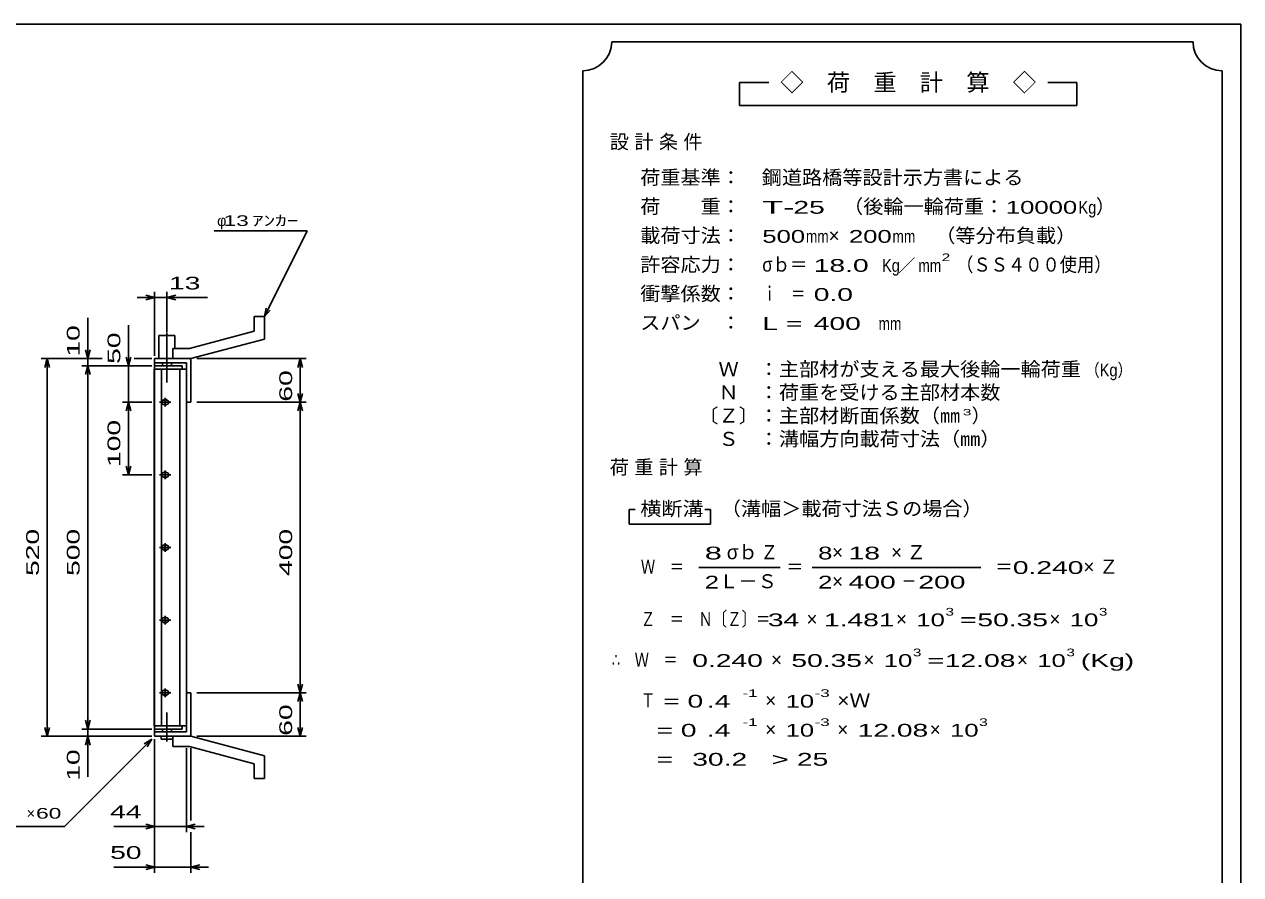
# Model space of a CAD drawing. Units: millimetres, scale not verified. Extents: x -1456 to 1389, y -1026 to 839.
# Drawn here: x -285 to 1389, y -332 to 839 of the extents above; entities that cross this region are included whole.
import ezdxf
from ezdxf.enums import TextEntityAlignment as Align

# ---------------------------------------------------------------- set-up
doc = ezdxf.new("R2010")
doc.units = ezdxf.units.MM
doc.header["$LTSCALE"] = 8
doc.linetypes.add('LONG_DASHED_DOTTED', pattern=[15.25, 12, -1.5, 0.25, -1.5])
for name, color, linetype, lineweight in [('0_2', 150, 'Continuous', 25), ('16', 3, 'Continuous', 25), ('19', 6, 'Continuous', 25), ('22', 4, 'Continuous', 25), ('24', 2, 'Continuous', 25)]:
    doc.layers.add(name, color=color, linetype=linetype, lineweight=lineweight)
doc.styles.add('ベクトル', font='')
doc.styles.get('ベクトル').set_extended_font_data('ベクトル')

msp = doc.modelspace()

# ---------------------------------------------------------------- linework, layer by layer
at = {"layer": '0_2'}
for p, q in [((-1379.2, 838.8), (1388.8, 838.8)), ((1388.8, 838.8), (1388.8, -921.2))]:
    msp.add_line(p, q, dxfattribs=at)
at = {"layer": '16'}
for p, q in [((-68, 368.5), (-106, 368.5)), ((-106, 368.5), (-106, 364)), ((-68, 364), (-68, 368.5)), ((-106.7, -127), (-106.7, 364)), ((-106.7, 364), (-106, 364)), ((-106, 364), (-68, 364)), ((-106, 364), (-106, -127)), ((-62, 364), (-106, 364)), ((-96.5, 364), (-96.5, -127)), ((-71.5, -127), (-71.5, 364)), ((-62, -127), (-62, 364)), ((-99.5, 318.5), (-83.5, 318.5)), ((-89.5, 321.5), (-93.5, 321.5)), ((-91.5, 324.5), (-91.5, 312.5)), ((-93.5, 315.5), (-89.5, 315.5)), ((-99.5, 218.5), (-83.5, 218.5)), ((-89.5, 221.5), (-93.5, 221.5)), ((-91.5, 224.5), (-91.5, 212.5)), ((-93.5, 215.5), (-89.5, 215.5)), ((-99.5, 118.5), (-83.5, 118.5)), ((-89.5, 121.5), (-93.5, 121.5)), ((-91.5, 124.5), (-91.5, 112.5)), ((-93.5, 115.5), (-89.5, 115.5)), ((-99.5, 18.5), (-83.5, 18.5)), ((-89.5, 21.5), (-93.5, 21.5)), ((-91.5, 24.5), (-91.5, 12.5)), ((-93.5, 15.5), (-89.5, 15.5)), ((-99.5, -81.5), (-83.5, -81.5)), ((-89.5, -78.5), (-93.5, -78.5)), ((-91.5, -75.5), (-91.5, -87.5)), ((-93.5, -84.5), (-89.5, -84.5)), ((-106, -127), (-106.7, -127)), ((-106, -127), (-68, -127)), ((-106, -131.5), (-106, -127)), ((-106, -127), (-62, -127)), ((-68, -131.5), (-106, -131.5)), ((-68, -127), (-68, -131.5))]:
    msp.add_line(p, q, dxfattribs=at)
for centre, radius, start, end in [((-93.5, 318.5), 3, 90, 270), ((-91.5, 318.5), 4, 46.6, 133.4), ((-89.5, 318.5), 3, 270, 90), ((-91.5, 318.5), 4, 226.6, 313.4), ((-93.5, 218.5), 3, 90, 270), ((-91.5, 218.5), 4, 46.6, 133.4), ((-89.5, 218.5), 3, 270, 90), ((-91.5, 218.5), 4, 226.6, 313.4), ((-93.5, 118.5), 3, 90, 270), ((-91.5, 118.5), 4, 46.6, 133.4), ((-89.5, 118.5), 3, 270, 90), ((-91.5, 118.5), 4, 226.6, 313.4), ((-93.5, 18.5), 3, 90, 270), ((-91.5, 18.5), 4, 46.6, 133.4), ((-89.5, 18.5), 3, 270, 90), ((-91.5, 18.5), 4, 226.6, 313.4), ((-93.5, -81.5), 3, 90, 270), ((-91.5, -81.5), 4, 46.6, 133.4), ((-89.5, -81.5), 3, 270, 90), ((-91.5, -81.5), 4, 226.6, 313.4)]:
    msp.add_arc(centre, radius, start, end, dxfattribs=at)
at = {"layer": '19'}
for p, q in [((31, 436.5), (45, 436.5)), ((31, 416.5), (31, 436.5)), ((45, 405.5), (45, 436.5)), ((-100, 378.5), (-100, 410.5)), ((-100, 410.5), (-78, 410.5)), ((-78, 392.5), (-78, 410.5)), ((31, 416.5), (-58, 392.5)), ((-56, 378.5), (45, 405.5)), ((-81, 392.5), (-58, 392.5)), ((-81, 378.5), (-81, 392.5)), ((-106, 368.5), (-106, 378.5)), ((-106, 372.5), (-106, 378.5)), ((-106, 378.5), (-57, 378.5)), ((-62, 372.5), (-106, 372.5)), ((-95, 368.5), (-95, 372.5)), ((-83, 372.5), (-83, 368.5)), ((-81, 378.5), (-56, 378.5)), ((-62, 318.5), (-62, 372.5)), ((-57, 378.5), (-56, 377.5)), ((-56, 377.5), (-56, 318.5)), ((-56, 318.5), (-62, 318.5)), ((-56, -81.5), (-62, -81.5)), ((-62, -81.5), (-62, -135.5)), ((-56, -140.5), (-56, -81.5)), ((-106, -135.5), (-106, -125.5)), ((-95, -131.5), (-95, -135.5)), ((-83, -135.5), (-83, -131.5)), ((-106, -135.5), (-106, -141.5)), ((-62, -135.5), (-106, -135.5)), ((-106, -141.5), (-57, -141.5)), ((-97, -145.5), (-97, -141.5)), ((-97, -145.5), (-81, -145.5)), ((-81, -141.5), (-56, -141.5)), ((-81, -155.5), (-81, -141.5)), ((-81, -145.5), (-81, -141.5)), ((-57, -141.5), (-56, -140.5)), ((-56, -141.5), (45, -168.5)), ((-81, -155.5), (-58, -155.5)), ((31, -179.5), (-58, -155.5)), ((31, -199.5), (31, -179.5)), ((45, -199.5), (45, -168.5)), ((31, -199.5), (45, -199.5))]:
    msp.add_line(p, q, dxfattribs=at)
at = {"layer": '19', "linetype": 'LONG_DASHED_DOTTED'}
for p, q in [((-89, 413.5), (-89, 345.5)), ((-89, -148.5), (-89, -108.5))]:
    msp.add_line(p, q, dxfattribs=at)
at = {"layer": '22'}
for p, q in [((-24, 554.5), (104, 554.5)), ((45, 436.5), (104, 554.5)), ((-106, 382.5), (-106, 470.5)), ((-89, 414.5), (-89, 470.5)), ((-130, 462.5), (-106, 462.5)), ((-106, 462.5), (-118, 465.7)), ((-118, 459.3), (-106, 462.5)), ((-106, 462.5), (-89, 462.5)), ((-89, 462.5), (-77, 465.7)), ((-77, 459.3), (-89, 462.5)), ((-89, 462.5), (-33, 462.5)), ((45, 436.5), (47.4, 448.2)), ((45, 436.5), (53, 445.3)), ((-198, 378.5), (-198, 434.5)), ((-142, 368.5), (-142, 424.5)), ((-198, 378.5), (-201.2, 390.5)), ((-198, 378.5), (-194.8, 390.5)), ((-262, 378.5), (-178, 378.5)), ((-257.2, 366.5), (-254, 378.5)), ((-250.8, 366.5), (-254, 378.5)), ((-254, -141.5), (-254, 378.5)), ((-206, 378.5), (-178, 378.5)), ((-206, 368.5), (-110, 368.5)), ((-201.2, 356.5), (-198, 368.5)), ((-198, 368.5), (-198, 378.5)), ((-194.8, 356.5), (-198, 368.5)), ((-198, -131.5), (-198, 368.5)), ((-110, 368.5), (-150, 368.5)), ((-142, 368.5), (-145.2, 380.5)), ((-138.8, 380.5), (-142, 368.5)), ((-142, 368.5), (-142, 318.5)), ((-134, 378.5), (-110, 378.5)), ((-134, 378.5), (-110, 378.5)), ((-48, 378.5), (102.4, 378.5)), ((91.2, 366.5), (94.4, 378.5)), ((97.6, 366.5), (94.4, 378.5)), ((94.4, 318.5), (94.4, 378.5)), ((-150, 318.5), (-110, 318.5)), ((-145.2, 306.5), (-142, 318.5)), ((-138.8, 306.5), (-142, 318.5)), ((-142, 218.5), (-142, 318.5)), ((-48, 318.5), (102.4, 318.5)), ((94.4, 318.5), (91.2, 330.5)), ((91.2, 306.5), (94.4, 318.5)), ((94.4, 318.5), (97.6, 330.5)), ((97.6, 306.5), (94.4, 318.5)), ((94.4, -81.5), (94.4, 318.5)), ((-150, 218.5), (-110, 218.5)), ((-142, 218.5), (-145.2, 230.5)), ((-142, 218.5), (-138.8, 230.5)), ((-48, -81.5), (102.4, -81.5)), ((94.4, -81.5), (91.2, -69.5)), ((91.2, -93.5), (94.4, -81.5)), ((94.4, -81.5), (97.6, -69.5)), ((97.6, -93.5), (94.4, -81.5)), ((94.4, -141.5), (94.4, -81.5)), ((-254, -141.5), (-257.2, -129.5)), ((-254, -141.5), (-250.8, -129.5)), ((-206, -131.5), (-110, -131.5)), ((-198, -131.5), (-201.2, -119.5)), ((-198, -131.5), (-194.8, -119.5)), ((-198, -141.5), (-198, -131.5)), ((94.4, -141.5), (91.2, -129.5)), ((94.4, -141.5), (97.6, -129.5)), ((-262, -141.5), (-110, -141.5)), ((-230, -265.5), (-110, -145.5)), ((-206, -141.5), (-110, -141.5)), ((-201.2, -153.5), (-198, -141.5)), ((-194.8, -153.5), (-198, -141.5)), ((-198, -197.5), (-198, -141.5)), ((-120.4, -151.9), (-110, -145.5)), ((-116.4, -155.9), (-110, -145.5)), ((-106, -273.5), (-106, -145.5)), ((-106, -329.5), (-106, -145.5)), ((-48, -141.5), (102.4, -141.5)), ((-62, -273.5), (-62, -157.7)), ((-56, -257.5), (-56, -157.7)), ((-390, -265.5), (-230, -265.5)), ((-162, -265.5), (-106, -265.5)), ((-106, -265.5), (-118, -262.3)), ((-118, -268.7), (-106, -265.5)), ((-106, -265.5), (-62, -265.5)), ((-62, -265.5), (-50, -262.3)), ((-50, -268.7), (-62, -265.5)), ((-62, -265.5), (-38, -265.5)), ((-56, -329.5), (-56, -273.5)), ((-162, -321.5), (-106, -321.5)), ((-106, -321.5), (-118, -318.3)), ((-118, -324.7), (-106, -321.5)), ((-106, -321.5), (-56, -321.5)), ((-56, -321.5), (-44, -318.3)), ((-44, -324.7), (-56, -321.5)), ((-56, -321.5), (-32, -321.5))]:
    msp.add_line(p, q, dxfattribs=at)
at = {"layer": '24', "color": 4}
for p, q in [((1323.2, 814.8), (523.2, 814.8)), ((483.2, 774.8), (483.2, -465.2)), ((1363.2, -465.2), (1363.2, 774.8)), ((739.2, 758.8), (699.2, 758.8)), ((699.2, 758.8), (699.2, 726.8)), ((1163.2, 758.8), (1123.2, 758.8)), ((1163.2, 726.8), (1163.2, 758.8)), ((699.2, 726.8), (1163.2, 726.8)), ((555.2, 170.8), (547.2, 170.8)), ((547.2, 170.8), (547.2, 150.8)), ((659.2, 170.8), (651.2, 170.8)), ((659.2, 150.8), (659.2, 170.8)), ((547.2, 150.8), (659.2, 150.8)), ((643.2, 90.8), (755.2, 90.8)), ((799.2, 90.8), (1031.2, 90.8))]:
    msp.add_line(p, q, dxfattribs=at)
for centre, start, end in [((483.2, 814.8), 270, 0), ((1363.2, 814.8), 180, 270)]:
    msp.add_arc(centre, 40, start, end, dxfattribs=at)

# ---------------------------------------------------------------- texts
at = {"layer": '22', "color": 2, "style": 'ベクトル'}
for s, p in [('φ', (-20, 568.5)), ('×', (-282, -247.5))]:
    msp.add_text(s, height=14.7, dxfattribs=at).set_placement(p, align=Align.MIDDLE_LEFT)
for s, height, width, p in [(' 13 ', 14.66, 1.6, (-20, 568.5)), ('ｱﾝｶｰ', 14.66, 1.6, (28, 568.5)), (' 13', 17.6, 1.65, (-97, 482.5)), (' 60 ', 14.66, 1.6, (-278, -247.5)), (' 44 ', 17.6, 1.65, (-178, -245.5)), (' 50 ', 17.6, 1.65, (-178, -301.5))]:
    msp.add_text(s, height=height, dxfattribs=dict(at, width=width)).set_placement(p, align=Align.MIDDLE_LEFT)
at = {"layer": '22', "color": 2, "style": 'ベクトル', "width": 1.65}
for s, p in [(' 10 ', (-218, 370.5)), (' 50 ', (-162, 360.5)), (' 60 ', (74.4, 308.5)), (' 100 ', (-162, 218.5)), (' 520 ', (-274, 68.5)), (' 500 ', (-218, 68.5)), (' 400 ', (74.4, 68.5)), (' 60 ', (74.4, -151.5)), (' 10 ', (-218, -213.5))]:
    msp.add_text(s, height=17.6, rotation=90, dxfattribs=at).set_placement(p, align=Align.MIDDLE_LEFT)
at = {"layer": '24', "style": 'ベクトル'}
for s, height, p in [('◇\u3000荷\u3000重\u3000計\u3000算\u3000◇', 23.46, (755.2, 758.8)), ('）', 19.4, (1189.6, 588)), ('×', 19.4, (821.6, 548)), ('／', 17.6, (917.2, 506.8)), ('）', 19.4, (1018.4, 300)), ('σｂ', 19.35, (681.6, 112)), ('×', 19.4, (826.4, 112)), ('Ｌ－Ｓ', 19.35, (671.2, 72)), ('×', 19.4, (826.4, 72)), ('×', 19.4, (791.2, 20)), ('×', 19.4, (914.4, 20)), ('×', 19.4, (1125.6, 20)), ('×', 19.4, (742.4, -36)), ('×', 19.4, (869.6, -36)), ('×', 19.4, (1080.8, -36)), ('×', 19.4, (734.4, -92)), ('×', 19.4, (734.4, -132)), ('×', 19.4, (833.6, -132)), ('×', 19.4, (960.8, -132))]:
    msp.add_text(s, height=height, dxfattribs=at).set_placement(p, align=Align.MIDDLE_LEFT)
for s, height, width, p in [('荷重基準：\u3000', 19.35, 1.05, (562.4, 628)), ('鋼道路橋等設計示方書による', 19.35, 1.05, (729.6, 628)), ('荷\u3000\u3000重：\u3000', 19.35, 1.05, (562.4, 588)), ('T-', 17.6, 2, (730.4, 586.8)), (' 25 ', 17.6, 1.65, (762.4, 586.8)), ('（後輪一輪荷重：', 19.35, 1.05, (841.6, 588)), ('10000', 17.6, 1.5, (1065.6, 586.8)), ('Kg', 17.6, 0.85, (1165.6, 586.8)), ('載荷寸法：\u3000', 19.35, 1.05, (562.4, 548)), ('500', 17.6, 1.5, (730.4, 546.8)), ('200', 17.6, 1.5, (849.6, 546.8)), ('\u3000（等分布負載）', 19.35, 1.05, (940.8, 548)), ('mm', 17.6, 0.8, (790.4, 546.8)), ('mm', 17.6, 0.8, (909.6, 546.8)), ('許容応力：\u3000', 19.35, 1.05, (562.4, 508)), ('σｂ＝', 19.35, 0.9, (730.4, 508)), ('2', 10.6, 1.5, (977.2, 518)), ('（ＳＳ４００使用）', 19.35, 0.9, (997.2, 508)), (' 18.0', 17.6, 1.65, (790.4, 506.8)), ('Kg', 17.6, 0.85, (895.2, 506.8)), ('mm', 17.6, 0.8, (945.2, 506.8)), ('衝撃係数：\u3000', 19.35, 1.05, (562.4, 468)), ('ｉ\u3000＝', 19.35, 0.75, (730.4, 468)), (' 0.0', 17.6, 1.65, (790.4, 466.8)), ('スパン\u3000：\u3000', 19.35, 1.05, (562.4, 428)), ('L =', 17.6, 1.65, (730.4, 426.8)), (' 400 ', 17.6, 1.65, (790.4, 426.8)), ('mm', 17.6, 0.8, (890.4, 426.8)), ('\u3000Ｗ\u3000：主部材が支える最大後輪一輪荷重', 19.35, 1.05, (642.4, 364)), ('（Kg）', 17.6, 0.85, (1174.4, 362.8)), ('\u3000Ｎ\u3000：荷重を受ける主部材本数', 19.35, 1.05, (642.4, 332)), ('〔Ｚ〕：主部材断面係数（㎜', 19.35, 1.05, (642.4, 300)), ('3', 8.8, 1.8, (1006.4, 304.8)), ('\u3000Ｓ\u3000：溝幅方向載荷寸法（㎜）', 19.35, 1.05, (642.4, 268)), ('横断溝', 19.35, 1.1, (562.4, 172)), ('\u3000（溝幅＞載荷寸法Ｓの場合）', 19.35, 1.05, (645.6, 172)), ('8', 17.6, 1.8, (651.2, 110.8)), ('Ｚ', 19.4, 0.9, (728, 112)), ('8', 17.6, 1.5, (807.2, 110.8)), (' 18 ', 17.6, 1.65, (838.4, 110.8)), ('Ｗ\u3000＝', 19.35, 0.75, (563.2, 92)), ('＝', 19.4, 0.9, (763.2, 92)), ('＝', 19.4, 0.9, (1051.2, 92)), ('0.240', 17.6, 1.65, (1075.2, 90.8)), ('2', 17.6, 1.5, (651.2, 70.8)), ('2', 17.6, 1.5, (807.2, 70.8)), (' 400 ', 17.6, 1.65, (838.4, 70.8)), ('－', 19.4, 0.75, (922.4, 72)), (' 200 ', 17.6, 1.65, (934.4, 70.8)), ('3', 10.6, 1.5, (982.4, 30)), ('3', 10.6, 1.5, (1193.6, 30)), ('Ｚ\u3000＝\u3000Ｎ〔Ｚ〕＝', 19.35, 0.75, (563.2, 20)), (' 34 ', 17.6, 1.65, (727.2, 18.8)), ('1.481', 17.6, 1.65, (815.2, 18.8)), ('10', 17.6, 1.5, (942.4, 18.8)), ('=', 17.6, 1.7, (1002.4, 18.8)), ('50.35', 17.6, 1.65, (1026.4, 18.8)), ('10', 17.6, 1.5, (1153.6, 18.8)), ('∴\u3000Ｗ\u3000＝', 19.35, 0.75, (523.2, -36)), (' 0.240', 17.6, 1.65, (623.2, -37.2)), ('50.35', 17.6, 1.65, (770.4, -37.2)), ('10', 17.6, 1.5, (897.6, -37.2)), ('3', 10.6, 1.5, (937.6, -26)), ('=', 17.6, 1.7, (957.6, -37.2)), ('12.08', 17.6, 1.65, (981.6, -37.2)), ('10', 17.6, 1.5, (1108.8, -37.2)), ('3', 10.6, 1.5, (1148.8, -26)), ('(Kg)', 17.6, 1.65, (1168.8, -37.2)), ('Ｔ', 19.4, 0.75, (563.2, -92)), ('-1', 10.56, 1.65, (703.2, -82)), ('-3', 10.56, 1.65, (802.4, -82)), ('×Ｗ', 19.35, 1.1, (833.6, -92)), (' = 0', 17.6, 1.65, (583.2, -93.2)), (' .4 ', 17.6, 1.65, (643.2, -93.2)), ('10', 17.6, 1.5, (762.4, -93.2)), ('-1', 10.56, 1.65, (703.2, -122)), ('-3', 10.56, 1.65, (802.4, -122)), ('3', 10.6, 1.5, (1028.8, -122)), ('  = 0', 17.6, 1.65, (563.2, -133.2)), (' .4 ', 17.6, 1.65, (643.2, -133.2)), ('10', 17.6, 1.5, (762.4, -133.2)), ('12.08', 17.6, 1.65, (861.6, -133.2)), ('10', 17.6, 1.5, (988.8, -133.2)), (' 30.2', 17.6, 1.65, (623.2, -173.2)), ('>', 17.6, 1.7, (743.2, -173.2)), (' 25 ', 17.6, 1.65, (767.2, -173.2)), ('  =', 17.6, 1.65, (563.2, -173.2))]:
    msp.add_text(s, height=height, dxfattribs=dict(at, width=width)).set_placement(p, align=Align.MIDDLE_LEFT)
at = {"layer": '24', "char_height": 19.35, "attachment_point": 4, "style": 'ベクトル'}
for s, insert in [('\\T1.28;設計条件', (520.4, 676)), ('\\T1.28;荷重計算', (520.4, 228)), ('\\T1.42;×Ｚ', (907.6, 112)), ('\\T1.42;×Ｚ', (1172.4, 92))]:
    msp.add_mtext(s, dxfattribs=dict(at, insert=insert))

doc.saveas('drawing.dxf')
